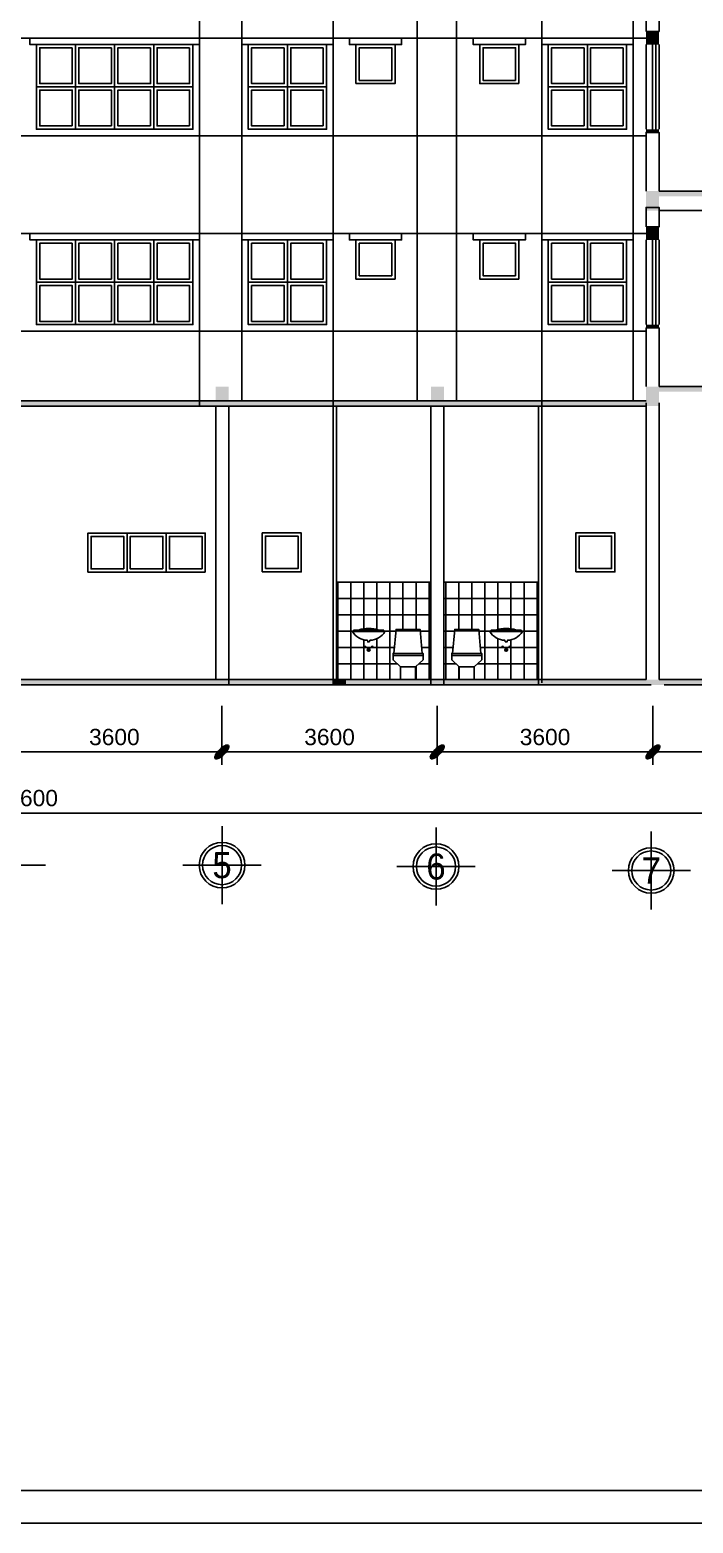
# Model space of a CAD drawing. Extents: x -107325 to -33325, y -20432 to 32068.
# Drawn here: x -86613 to -76441, y -20432 to 2491 of the extents above; entities that cross this region are included whole.
import ezdxf
from ezdxf.enums import TextEntityAlignment as Align

# ---------------------------------------------------------------- set-up
doc = ezdxf.new("R2010")
doc.units = 0
doc.header["$LTSCALE"] = 800
doc.header["$MEASUREMENT"] = 0
doc.header["$PDMODE"] = 2
doc.layers.get('0').update_dxf_attribs({"linetype": 'CONTINUOUS'})
doc.layers.get('DEFPOINTS').update_dxf_attribs({"linetype": 'CONTINUOUS'})
for name, color, linetype in [('BAO', 3, 'CONTINUOUS'), ('CUA', 4, 'CONTINUOUS'), ('DIM', 6, 'CONTINUOUS'), ('HATCH', 6, 'CONTINUOUS'), ('mc1', 5, 'CONTINUOUS'), ('MDUNG', 3, 'CONTINUOUS'), ('TBI', 3, 'CONTINUOUS'), ('TEXT', 7, 'CONTINUOUS')]:
    doc.layers.add(name, color=color, linetype=linetype)
doc.styles.add('T2', font='VTIMESN.TTF')
doc.styles.add('VNI-HELVE', font='VHELVEN.TTF')
doc.dimstyles.new('DIM100S', dxfattribs={"dimtxt": 250, "dimasz": 150, "dimexe": 200, "dimexo": 0, "dimgap": 100, "dimtad": 1, "dimdec": 0, "dimlfac": 100, "dimrnd": 50, "dimzin": 0, "dimdsep": 46, "dimtxsty": 'VNI-HELVE', "dimblk1": 'ARCHTICK', "dimblk2": 'ARCHTICK', "dimsah": 1, "dimcen": 0, "dimclrd": 6, "dimclre": 6, "dimclrt": 6, "dimadec": 0, "dimazin": 0, "dimtfac": 1, "dimtdec": 0, "dimtofl": 0, "dimtmove": 0, "dimatfit": 3, "dimldrblk": 'ARCHTICK', "dimfxl": 0, "dimtolj": 1, "dimtzin": 0, "dimarcsym": 0})

# ---------------------------------------------------------------- blocks, each defined once
blk = doc.blocks.new('WC2d21')
at = {"color": 151}
for p, q in [((-250, 738), (250, 738)), ((-69, 502), (-39, 502)), ((-54, 517), (-54, 488)), ((0, 483), (0, 432)), ((69, 502), (39, 502)), ((54, 517), (54, 488)), ((-25, 457), (25, 457))]:
    blk.add_line(p, q, dxfattribs=at)
blk.add_line((-154, 762), (154, 762))
blk.add_lwpolyline([(14, 580), (19, 605, 0.263805), (250, 738), (229, 762), (154, 762, 0.159336), (-154, 762), (-229, 762), (-250, 738, 0.263805), (-19, 605), (-14, 580), (0, 580)], format="xyb", close=True)
for centre, radius in [((-54, 502), 10.5), ((0, 457), 21), ((54, 502), 10.5)]:
    blk.add_circle(centre, radius, dxfattribs=at)
blk = doc.blocks.new('_ArchTick')
h = blk.add_hatch(color=256)
edge = h.paths.add_edge_path()
edge.add_ellipse((0, 0), major_axis=(0.5, 0.5), ratio=0.348148, start_angle=0, end_angle=360)
blk.add_ellipse((0, 0), major_axis=(0.5, 0.5), ratio=0.348148)
blk = doc.blocks.new('*D9')
at = {"layer": 'DEFPOINTS', "color": 0, "linetype": 'Continuous'}
for p in [(-86965, -7885), (-83669, -7885), (-83669, -8594)]:
    blk.add_point(p, dxfattribs=at)
at = {"layer": 'DIM', "color": 6, "linetype": 'Continuous', "lineweight": -2}
for p, q in [((-86965, -7885), (-86965, -8794)), ((-83669, -7885), (-83669, -8794)), ((-86965, -8594), (-83669, -8594))]:
    blk.add_line(p, q, dxfattribs=at)
at = {"layer": 'DIM', "color": 6, "linetype": 'Continuous', "lineweight": -2, "xscale": 200, "yscale": 200, "zscale": 200, "rotation": 180}
blk.add_blockref('_ArchTick', (-86965, -8594), dxfattribs=at)
at = {"layer": 'DIM', "color": 6, "linetype": 'Continuous', "lineweight": -2, "xscale": 200, "yscale": 200, "zscale": 200}
blk.add_blockref('_ArchTick', (-83669, -8594), dxfattribs=at)
at = {"layer": 'DIM', "color": 6, "linetype": 'Continuous', "insert": (-85317, -8366), "char_height": 250, "attachment_point": 5, "style": 'VNI-HELVE'}
blk.add_mtext('\\A1;3600', dxfattribs=at)
blk = doc.blocks.new('*D10')
at = {"layer": 'DEFPOINTS', "color": 0, "linetype": 'Continuous'}
for p in [(-83669, -7885), (-80366, -7885), (-80366, -8594)]:
    blk.add_point(p, dxfattribs=at)
at = {"layer": 'DIM', "color": 6, "linetype": 'Continuous', "lineweight": -2}
for p, q in [((-83669, -7885), (-83669, -8794)), ((-80366, -7885), (-80366, -8794)), ((-83669, -8594), (-80366, -8594))]:
    blk.add_line(p, q, dxfattribs=at)
at = {"layer": 'DIM', "color": 6, "linetype": 'Continuous', "lineweight": -2, "xscale": 200, "yscale": 200, "zscale": 200, "rotation": 180}
blk.add_blockref('_ArchTick', (-83669, -8594), dxfattribs=at)
at = {"layer": 'DIM', "color": 6, "linetype": 'Continuous', "lineweight": -2, "xscale": 200, "yscale": 200, "zscale": 200}
blk.add_blockref('_ArchTick', (-80366, -8594), dxfattribs=at)
at = {"layer": 'DIM', "color": 6, "linetype": 'Continuous', "insert": (-82017, -8366), "char_height": 250, "attachment_point": 5, "style": 'VNI-HELVE'}
blk.add_mtext('\\A1;3600', dxfattribs=at)
blk = doc.blocks.new('*D11')
at = {"layer": 'DEFPOINTS', "color": 0, "linetype": 'Continuous'}
for p in [(-80366, -7885), (-77058, -7885), (-77058, -8594)]:
    blk.add_point(p, dxfattribs=at)
at = {"layer": 'DIM', "color": 6, "linetype": 'Continuous', "lineweight": -2}
for p, q in [((-80366, -7885), (-80366, -8794)), ((-77058, -7885), (-77058, -8794)), ((-80366, -8594), (-77058, -8594))]:
    blk.add_line(p, q, dxfattribs=at)
at = {"layer": 'DIM', "color": 6, "linetype": 'Continuous', "lineweight": -2, "xscale": 200, "yscale": 200, "zscale": 200, "rotation": 180}
blk.add_blockref('_ArchTick', (-80366, -8594), dxfattribs=at)
at = {"layer": 'DIM', "color": 6, "linetype": 'Continuous', "lineweight": -2, "xscale": 200, "yscale": 200, "zscale": 200}
blk.add_blockref('_ArchTick', (-77058, -8594), dxfattribs=at)
at = {"layer": 'DIM', "color": 6, "linetype": 'Continuous', "insert": (-78712, -8366), "char_height": 250, "attachment_point": 5, "style": 'VNI-HELVE'}
blk.add_mtext('\\A1;3600', dxfattribs=at)
blk = doc.blocks.new('*D12')
at = {"layer": 'DEFPOINTS', "color": 0, "linetype": 'Continuous'}
for p in [(-77058, -7885), (-73761, -7885), (-73761, -8594)]:
    blk.add_point(p, dxfattribs=at)
at = {"layer": 'DIM', "color": 6, "linetype": 'Continuous', "lineweight": -2}
for p, q in [((-77058, -7885), (-77058, -8794)), ((-73761, -7885), (-73761, -8794)), ((-77058, -8594), (-73761, -8594))]:
    blk.add_line(p, q, dxfattribs=at)
at = {"layer": 'DIM', "color": 6, "linetype": 'Continuous', "lineweight": -2, "xscale": 200, "yscale": 200, "zscale": 200, "rotation": 180}
blk.add_blockref('_ArchTick', (-77058, -8594), dxfattribs=at)
at = {"layer": 'DIM', "color": 6, "linetype": 'Continuous', "lineweight": -2, "xscale": 200, "yscale": 200, "zscale": 200}
blk.add_blockref('_ArchTick', (-73761, -8594), dxfattribs=at)
at = {"layer": 'DIM', "color": 6, "linetype": 'Continuous', "insert": (-75410, -8366), "char_height": 250, "attachment_point": 5, "style": 'VNI-HELVE'}
blk.add_mtext('\\A1;3600', dxfattribs=at)
blk = doc.blocks.new('*D22')
at = {"layer": 'DEFPOINTS', "color": 0, "linetype": 'Continuous'}
for p in [(-99575, -7885), (-73761, -7885), (-99575, -9531)]:
    blk.add_point(p, dxfattribs=at)
at = {"layer": 'DIM', "color": 6, "linetype": 'Continuous', "lineweight": -2}
for p, q in [((-99575, -7885), (-99575, -9731)), ((-73761, -7885), (-73761, -9731)), ((-73761, -9531), (-99575, -9531))]:
    blk.add_line(p, q, dxfattribs=at)
at = {"layer": 'DIM', "color": 6, "linetype": 'Continuous', "lineweight": -2, "xscale": 200, "yscale": 200, "zscale": 200, "rotation": 180}
blk.add_blockref('_ArchTick', (-99575, -9531), dxfattribs=at)
at = {"layer": 'DIM', "color": 6, "linetype": 'Continuous', "lineweight": -2, "xscale": 200, "yscale": 200, "zscale": 200}
blk.add_blockref('_ArchTick', (-73761, -9531), dxfattribs=at)
at = {"layer": 'DIM', "color": 6, "linetype": 'Continuous', "insert": (-86668, -9303), "char_height": 250, "attachment_point": 5, "style": 'VNI-HELVE'}
blk.add_mtext('\\A1;27600', dxfattribs=at)

msp = doc.modelspace()

# ---------------------------------------------------------------- hatches: boundary and pattern name
at = {"layer": 'HATCH'}
h = msp.add_hatch(dxfattribs=at)
h.set_pattern_fill('_USER', color=6, scale=200, angle=90, style=0, pattern_type=0)
h.set_pattern_definition([(90, (105109.05, 26760.27), (-200, 1e-14), [])])
h.paths.add_polyline_path([(-80462.808, -5983.693), (-81912.679, -5983.693), (-81912.679, -7483.693), (-80927.808, -7483.693), (-80927.808, -7287.861), (-81041.808, -7179.993), (-81041.808, -7112.029), (-81041.808, -7080.693), (-81030.04, -7080.693), (-80997.808, -6712.693), (-80812.808, -6712.693), (-80627.808, -6712.693), (-80595.575, -7080.693), (-80583.808, -7080.693), (-80583.808, -7112.029), (-80583.808, -7179.993), (-80697.808, -7287.861), (-80697.808, -7483.693), (-80462.808, -7483.693)])
h.paths.add_polyline_path([(-81187.757, -6721.202), (-81166.815, -6745.711, -0.263804579), (-81397.581, -6879.183), (-81402.484, -6903.693), (-81416.954, -6903.693), (-81431.424, -6903.693), (-81436.328, -6879.183, -0.263804579), (-81667.094, -6745.711), (-81646.152, -6721.202), (-81570.776, -6721.202, -0.159336024), (-81263.132, -6721.202)], flags=16)
h.paths.add_polyline_path([(-81352.145, -6981.202, -1), (-81373.145, -6981.202, -1)], flags=16)
h.paths.add_polyline_path([(-81460.763, -6981.202, -1), (-81481.763, -6981.202, -1)], flags=16)
h.paths.add_polyline_path([(-81395.954, -7026.202, -1), (-81437.954, -7026.202, -1)], flags=16)
h = msp.add_hatch(dxfattribs=at)
h.set_pattern_fill('_USER', color=6, scale=250, style=0, pattern_type=0)
h.set_pattern_definition([(0, (105109.05, 26760.27), (0, 250), [])])
h.paths.add_polyline_path([(-80462.808, -5983.693), (-81912.679, -5983.693), (-81912.679, -7483.693), (-80927.808, -7483.693), (-80927.808, -7287.861), (-81041.808, -7179.993), (-81041.808, -7112.029), (-81041.808, -7080.693), (-81030.04, -7080.693), (-80997.808, -6712.693), (-80812.808, -6712.693), (-80627.808, -6712.693), (-80595.575, -7080.693), (-80583.808, -7080.693), (-80583.808, -7112.029), (-80583.808, -7179.993), (-80697.808, -7287.861), (-80697.808, -7483.693), (-80462.808, -7483.693)])
h.paths.add_polyline_path([(-81187.757, -6721.202), (-81166.815, -6745.711, -0.263804579), (-81397.581, -6879.183), (-81402.484, -6903.693), (-81416.954, -6903.693), (-81431.424, -6903.693), (-81436.328, -6879.183, -0.263804579), (-81667.094, -6745.711), (-81646.152, -6721.202), (-81570.776, -6721.202, -0.159336024), (-81263.132, -6721.202)], flags=16)
h.paths.add_polyline_path([(-81352.145, -6981.202, -1), (-81373.145, -6981.202, -1)], flags=16)
h.paths.add_polyline_path([(-81460.763, -6981.202, -1), (-81481.763, -6981.202, -1)], flags=16)
h.paths.add_polyline_path([(-81395.954, -7026.202, -1), (-81437.954, -7026.202, -1)], flags=16)
h = msp.add_hatch(dxfattribs=at)
h.set_pattern_fill('_USER', color=6, scale=250, style=0, pattern_type=0)
h.set_pattern_definition([(180, (-265834.67, 26760.27), (0, 250), [])])
h.paths.add_polyline_path([(-80262.808, -5983.693), (-78812.936, -5983.693), (-78812.936, -7483.693), (-79797.808, -7483.693), (-79797.808, -7287.861), (-79683.808, -7179.993), (-79683.808, -7112.029), (-79683.808, -7080.693), (-79695.575, -7080.693), (-79727.808, -6712.693), (-79912.808, -6712.693), (-80097.808, -6712.693), (-80130.04, -7080.693), (-80141.808, -7080.693), (-80141.808, -7112.029), (-80141.808, -7179.993), (-80027.808, -7287.861), (-80027.808, -7483.693), (-80262.808, -7483.693)])
h.paths.add_polyline_path([(-79537.858, -6721.202), (-79558.801, -6745.711, 0.263804579), (-79328.035, -6879.183), (-79323.131, -6903.693), (-79308.661, -6903.693), (-79294.191, -6903.693), (-79289.288, -6879.183, 0.263804579), (-79058.521, -6745.711), (-79079.464, -6721.202), (-79154.839, -6721.202, 0.159336024), (-79462.483, -6721.202)], flags=16)
h.paths.add_polyline_path([(-79373.47, -6981.202, 1), (-79352.47, -6981.202, 1)], flags=16)
h.paths.add_polyline_path([(-79264.852, -6981.202, 1), (-79243.852, -6981.202, 1)], flags=16)
h.paths.add_polyline_path([(-79329.661, -7026.202, 1), (-79287.661, -7026.202, 1)], flags=16)
h = msp.add_hatch(dxfattribs=at)
h.set_pattern_fill('_USER', color=6, scale=200, angle=90, style=0, pattern_type=0)
h.set_pattern_definition([(90, (-265834.67, 26760.27), (200, 1e-14), [])])
h.paths.add_polyline_path([(-80262.808, -5983.693), (-78812.936, -5983.693), (-78812.936, -7483.693), (-79797.808, -7483.693), (-79797.808, -7287.861), (-79683.808, -7179.993), (-79683.808, -7112.029), (-79683.808, -7080.693), (-79695.575, -7080.693), (-79727.808, -6712.693), (-79912.808, -6712.693), (-80097.808, -6712.693), (-80130.04, -7080.693), (-80141.808, -7080.693), (-80141.808, -7112.029), (-80141.808, -7179.993), (-80027.808, -7287.861), (-80027.808, -7483.693), (-80262.808, -7483.693)])
h.paths.add_polyline_path([(-79537.858, -6721.202), (-79558.801, -6745.711, 0.263804579), (-79328.035, -6879.183), (-79323.131, -6903.693), (-79308.661, -6903.693), (-79294.191, -6903.693), (-79289.288, -6879.183, 0.263804579), (-79058.521, -6745.711), (-79079.464, -6721.202), (-79154.839, -6721.202, 0.159336024), (-79462.483, -6721.202)], flags=16)
h.paths.add_polyline_path([(-79373.47, -6981.202, 1), (-79352.47, -6981.202, 1)], flags=16)
h.paths.add_polyline_path([(-79264.852, -6981.202, 1), (-79243.852, -6981.202, 1)], flags=16)
h.paths.add_polyline_path([(-79329.661, -7026.202, 1), (-79287.661, -7026.202, 1)], flags=16)

# ---------------------------------------------------------------- linework, layer by layer
at = {"layer": 'BAO', "color": 3, "linetype": 'Continuous'}
for p, q in [((-83666.172, -10931.377), (-83666.172, -9731.377)), ((-80384.424, -10952.663), (-80384.424, -9752.663)), ((-77083.298, -11013.527), (-77083.298, -9813.527)), ((-86373.951, -10331.377), (-87573.951, -10331.377)), ((-83066.172, -10331.377), (-84266.172, -10331.377)), ((-79784.424, -10352.663), (-80984.424, -10352.663)), ((-76483.298, -10413.527), (-77683.298, -10413.527))]:
    msp.add_line(p, q, dxfattribs=at)
msp.add_lwpolyline([(-74062.808, -283.693), (-76962.808, -283.693)], dxfattribs=at)
for centre, radius in [((-83666.172, -10331.377), 350), ((-83666.172, -10331.377), 300), ((-80384.424, -10352.663), 350), ((-80384.424, -10352.663), 300), ((-77083.298, -10413.527), 350), ((-77083.298, -10413.527), 300)]:
    msp.add_circle(centre, radius, dxfattribs=at)
at = {"layer": 'CUA', "color": 4, "linetype": 'ByBlock'}
for p, q in [((-77062.808, 966.307), (-77062.808, 2266.307)), ((-77012.808, 966.307), (-77012.808, 2266.307)), ((-76962.808, 966.307), (-76962.808, 2266.307)), ((-77062.808, -2033.693), (-77062.808, -733.693)), ((-77012.808, -2033.693), (-77012.808, -733.693)), ((-76962.808, -2033.693), (-76962.808, -733.693))]:
    msp.add_line(p, q, dxfattribs=at)
at = {"layer": 'CUA', "color": 4}
for points in [[(-86612.808, 2366.307), (-84012.808, 2366.307), (-84012.808, 2266.307), (-86612.808, 2266.307)], [(-83362.808, 2366.307), (-81962.808, 2366.307), (-81962.808, 2266.307), (-83362.808, 2266.307)], [(-81712.808, 2366.307), (-80912.808, 2366.307), (-80912.808, 2266.307), (-81712.808, 2266.307)], [(-79812.808, 2366.307), (-79012.808, 2366.307), (-79012.808, 2266.307), (-79812.808, 2266.307)], [(-78762.808, 2366.307), (-77362.808, 2366.307), (-77362.808, 2266.307), (-78762.808, 2266.307)], [(-86512.808, 966.307), (-84112.808, 966.307), (-84112.808, 2266.307), (-86512.808, 2266.307)], [(-85912.808, 2266.307), (-86512.808, 2266.307), (-86512.808, 1616.307), (-85912.808, 1616.307)], [(-85962.808, 2216.307), (-86462.808, 2216.307), (-86462.808, 1666.307), (-85962.808, 1666.307)], [(-85312.808, 2266.307), (-85912.808, 2266.307), (-85912.808, 1616.307), (-85312.808, 1616.307)], [(-85362.808, 2216.307), (-85862.808, 2216.307), (-85862.808, 1666.307), (-85362.808, 1666.307)], [(-84712.808, 2266.307), (-85312.808, 2266.307), (-85312.808, 1616.307), (-84712.808, 1616.307)], [(-84762.808, 2216.307), (-85262.808, 2216.307), (-85262.808, 1666.307), (-84762.808, 1666.307)], [(-84112.808, 2266.307), (-84712.808, 2266.307), (-84712.808, 1616.307), (-84112.808, 1616.307)], [(-84162.808, 2216.307), (-84662.808, 2216.307), (-84662.808, 1666.307), (-84162.808, 1666.307)], [(-82662.808, 2266.307), (-83262.808, 2266.307), (-83262.808, 1616.307), (-82662.808, 1616.307)], [(-82712.808, 2216.307), (-83212.808, 2216.307), (-83212.808, 1666.307), (-82712.808, 1666.307)], [(-82062.808, 2266.307), (-82662.808, 2266.307), (-82662.808, 1616.307), (-82062.808, 1616.307)], [(-82112.808, 2216.307), (-82612.808, 2216.307), (-82612.808, 1666.307), (-82112.808, 1666.307)], [(-78062.808, 2266.307), (-78662.808, 2266.307), (-78662.808, 1616.307), (-78062.808, 1616.307)], [(-78112.808, 2216.307), (-78612.808, 2216.307), (-78612.808, 1666.307), (-78112.808, 1666.307)], [(-77462.808, 2266.307), (-78062.808, 2266.307), (-78062.808, 1616.307), (-77462.808, 1616.307)], [(-77512.808, 2216.307), (-78012.808, 2216.307), (-78012.808, 1666.307), (-77512.808, 1666.307)], [(-85912.808, 966.307), (-86512.808, 966.307), (-86512.808, 1616.307), (-85912.808, 1616.307)], [(-85312.808, 966.307), (-85912.808, 966.307), (-85912.808, 1616.307), (-85312.808, 1616.307)], [(-84712.808, 966.307), (-85312.808, 966.307), (-85312.808, 1616.307), (-84712.808, 1616.307)], [(-84112.808, 966.307), (-84712.808, 966.307), (-84712.808, 1616.307), (-84112.808, 1616.307)], [(-82662.808, 966.307), (-83262.808, 966.307), (-83262.808, 1616.307), (-82662.808, 1616.307)], [(-82062.808, 966.307), (-82662.808, 966.307), (-82662.808, 1616.307), (-82062.808, 1616.307)], [(-78062.808, 966.307), (-78662.808, 966.307), (-78662.808, 1616.307), (-78062.808, 1616.307)], [(-77462.808, 966.307), (-78062.808, 966.307), (-78062.808, 1616.307), (-77462.808, 1616.307)], [(-85962.808, 1016.307), (-86462.808, 1016.307), (-86462.808, 1566.307), (-85962.808, 1566.307)], [(-85362.808, 1016.307), (-85862.808, 1016.307), (-85862.808, 1566.307), (-85362.808, 1566.307)], [(-84762.808, 1016.307), (-85262.808, 1016.307), (-85262.808, 1566.307), (-84762.808, 1566.307)], [(-84162.808, 1016.307), (-84662.808, 1016.307), (-84662.808, 1566.307), (-84162.808, 1566.307)], [(-82712.808, 1016.307), (-83212.808, 1016.307), (-83212.808, 1566.307), (-82712.808, 1566.307)], [(-82112.808, 1016.307), (-82612.808, 1016.307), (-82612.808, 1566.307), (-82112.808, 1566.307)], [(-78112.808, 1016.307), (-78612.808, 1016.307), (-78612.808, 1566.307), (-78112.808, 1566.307)], [(-77512.808, 1016.307), (-78012.808, 1016.307), (-78012.808, 1566.307), (-77512.808, 1566.307)], [(-86612.808, -633.693), (-84012.808, -633.693), (-84012.808, -733.693), (-86612.808, -733.693)], [(-83362.808, -633.693), (-81962.808, -633.693), (-81962.808, -733.693), (-83362.808, -733.693)], [(-81712.808, -633.693), (-80912.808, -633.693), (-80912.808, -733.693), (-81712.808, -733.693)], [(-79812.808, -633.693), (-79012.808, -633.693), (-79012.808, -733.693), (-79812.808, -733.693)], [(-78762.808, -633.693), (-77362.808, -633.693), (-77362.808, -733.693), (-78762.808, -733.693)], [(-86512.808, -2033.693), (-84112.808, -2033.693), (-84112.808, -733.693), (-86512.808, -733.693)], [(-85912.808, -733.693), (-86512.808, -733.693), (-86512.808, -1383.693), (-85912.808, -1383.693)], [(-85962.808, -783.693), (-86462.808, -783.693), (-86462.808, -1333.693), (-85962.808, -1333.693)], [(-85312.808, -733.693), (-85912.808, -733.693), (-85912.808, -1383.693), (-85312.808, -1383.693)], [(-85362.808, -783.693), (-85862.808, -783.693), (-85862.808, -1333.693), (-85362.808, -1333.693)], [(-84712.808, -733.693), (-85312.808, -733.693), (-85312.808, -1383.693), (-84712.808, -1383.693)], [(-84762.808, -783.693), (-85262.808, -783.693), (-85262.808, -1333.693), (-84762.808, -1333.693)], [(-84112.808, -733.693), (-84712.808, -733.693), (-84712.808, -1383.693), (-84112.808, -1383.693)], [(-84162.808, -783.693), (-84662.808, -783.693), (-84662.808, -1333.693), (-84162.808, -1333.693)], [(-82662.808, -733.693), (-83262.808, -733.693), (-83262.808, -1383.693), (-82662.808, -1383.693)], [(-82712.808, -783.693), (-83212.808, -783.693), (-83212.808, -1333.693), (-82712.808, -1333.693)], [(-82062.808, -733.693), (-82662.808, -733.693), (-82662.808, -1383.693), (-82062.808, -1383.693)], [(-82112.808, -783.693), (-82612.808, -783.693), (-82612.808, -1333.693), (-82112.808, -1333.693)], [(-78062.808, -733.693), (-78662.808, -733.693), (-78662.808, -1383.693), (-78062.808, -1383.693)], [(-78112.808, -783.693), (-78612.808, -783.693), (-78612.808, -1333.693), (-78112.808, -1333.693)], [(-77462.808, -733.693), (-78062.808, -733.693), (-78062.808, -1383.693), (-77462.808, -1383.693)], [(-77512.808, -783.693), (-78012.808, -783.693), (-78012.808, -1333.693), (-77512.808, -1333.693)], [(-85912.808, -2033.693), (-86512.808, -2033.693), (-86512.808, -1383.693), (-85912.808, -1383.693)], [(-85962.808, -1983.693), (-86462.808, -1983.693), (-86462.808, -1433.693), (-85962.808, -1433.693)], [(-85312.808, -2033.693), (-85912.808, -2033.693), (-85912.808, -1383.693), (-85312.808, -1383.693)], [(-85362.808, -1983.693), (-85862.808, -1983.693), (-85862.808, -1433.693), (-85362.808, -1433.693)], [(-84712.808, -2033.693), (-85312.808, -2033.693), (-85312.808, -1383.693), (-84712.808, -1383.693)], [(-84762.808, -1983.693), (-85262.808, -1983.693), (-85262.808, -1433.693), (-84762.808, -1433.693)], [(-84112.808, -2033.693), (-84712.808, -2033.693), (-84712.808, -1383.693), (-84112.808, -1383.693)], [(-84162.808, -1983.693), (-84662.808, -1983.693), (-84662.808, -1433.693), (-84162.808, -1433.693)], [(-82662.808, -2033.693), (-83262.808, -2033.693), (-83262.808, -1383.693), (-82662.808, -1383.693)], [(-82712.808, -1983.693), (-83212.808, -1983.693), (-83212.808, -1433.693), (-82712.808, -1433.693)], [(-82062.808, -2033.693), (-82662.808, -2033.693), (-82662.808, -1383.693), (-82062.808, -1383.693)], [(-82112.808, -1983.693), (-82612.808, -1983.693), (-82612.808, -1433.693), (-82112.808, -1433.693)], [(-78062.808, -2033.693), (-78662.808, -2033.693), (-78662.808, -1383.693), (-78062.808, -1383.693)], [(-78112.808, -1983.693), (-78612.808, -1983.693), (-78612.808, -1433.693), (-78112.808, -1433.693)], [(-77462.808, -2033.693), (-78062.808, -2033.693), (-78062.808, -1383.693), (-77462.808, -1383.693)], [(-77512.808, -1983.693), (-78012.808, -1983.693), (-78012.808, -1433.693), (-77512.808, -1433.693)], [(-85123.194, -5833.693), (-85723.194, -5833.693), (-85723.194, -5233.693), (-85123.194, -5233.693)], [(-84523.194, -5833.693), (-85123.194, -5833.693), (-85123.194, -5233.693), (-84523.194, -5233.693)], [(-83923.194, -5833.693), (-84523.194, -5833.693), (-84523.194, -5233.693), (-83923.194, -5233.693)], [(-85173.194, -5783.693), (-85673.194, -5783.693), (-85673.194, -5283.693), (-85173.194, -5283.693)], [(-84573.194, -5783.693), (-85073.194, -5783.693), (-85073.194, -5283.693), (-84573.194, -5283.693)], [(-83973.194, -5783.693), (-84473.194, -5783.693), (-84473.194, -5283.693), (-83973.194, -5283.693)]]:
    msp.add_lwpolyline(points, close=True, dxfattribs=at)
at = {"layer": 'CUA', "color": 4, "linetype": 'ByBlock'}
for points in [[(-83262.808, 966.307), (-82062.808, 966.307), (-82062.808, 2266.307), (-83262.808, 2266.307)], [(-81612.808, 1666.307), (-81012.808, 1666.307), (-81012.808, 2266.307), (-81612.808, 2266.307)], [(-81562.808, 1716.307), (-81062.808, 1716.307), (-81062.808, 2216.307), (-81562.808, 2216.307)], [(-79112.808, 1666.307), (-79712.808, 1666.307), (-79712.808, 2266.307), (-79112.808, 2266.307)], [(-79162.808, 1716.307), (-79662.808, 1716.307), (-79662.808, 2216.307), (-79162.808, 2216.307)], [(-78662.808, 966.307), (-77462.808, 966.307), (-77462.808, 2266.307), (-78662.808, 2266.307)], [(-83262.808, -2033.693), (-82062.808, -2033.693), (-82062.808, -733.693), (-83262.808, -733.693)], [(-81612.808, -1333.693), (-81012.808, -1333.693), (-81012.808, -733.693), (-81612.808, -733.693)], [(-81562.808, -1283.693), (-81062.808, -1283.693), (-81062.808, -783.693), (-81562.808, -783.693)], [(-79112.808, -1333.693), (-79712.808, -1333.693), (-79712.808, -733.693), (-79112.808, -733.693)], [(-79162.808, -1283.693), (-79662.808, -1283.693), (-79662.808, -783.693), (-79162.808, -783.693)], [(-78662.808, -2033.693), (-77462.808, -2033.693), (-77462.808, -733.693), (-78662.808, -733.693)], [(-83049.994, -5829.997), (-82449.994, -5829.997), (-82449.994, -5229.997), (-83049.994, -5229.997)], [(-78240.402, -5829.997), (-77640.402, -5829.997), (-77640.402, -5229.997), (-78240.402, -5229.997)], [(-82999.994, -5779.997), (-82499.994, -5779.997), (-82499.994, -5279.997), (-82999.994, -5279.997)], [(-78190.402, -5779.997), (-77690.402, -5779.997), (-77690.402, -5279.997), (-78190.402, -5279.997)]]:
    msp.add_lwpolyline(points, close=True, dxfattribs=at)
at = {"layer": 'HATCH', "color": 4, "linetype": 'Continuous'}
msp.add_solid([(-81962.808, -7563.693), (-81762.808, -7563.693), (-81962.808, -7483.693), (-81762.808, -7483.693)], dxfattribs=at)
at = {"layer": 'mc1', "color": 5, "linetype": 'Continuous'}
for p, q in [((-83562.808, -3203.693), (-80462.808, -3203.693)), ((-77162.808, -3203.693), (-80262.808, -3203.693))]:
    msp.add_line(p, q, dxfattribs=at)
at = {"layer": 'mc1', "color": 5, "linetype": 'ByBlock'}
for p, q in [((-83562.808, -3283.693), (-80462.808, -3283.693)), ((-77162.808, -3283.693), (-80262.808, -3283.693))]:
    msp.add_line(p, q, dxfattribs=at)
at = {"layer": 'mc1', "color": 4, "linetype": 'Continuous'}
msp.add_line((-86982.808, -7563.693), (-83642.808, -7563.693), dxfattribs=at)
at = {"layer": 'mc1', "color": 5, "linetype": 'Continuous'}
for points in [[(-76962.808, 16.307), (-73462.808, 16.307)], [(-86862.808, -3203.693), (-77162.808, -3203.693)], [(-76962.808, -2983.693), (-73462.808, -2983.693)], [(-87062.808, -3283.693), (-80262.808, -3283.693)]]:
    msp.add_lwpolyline(points, dxfattribs=at)
at = {"layer": 'mc1', "color": 5, "linetype": 'ByBlock'}
for points in [[(-77162.808, 2466.307), (-76962.808, 2466.307), (-77162.808, 2266.307), (-76962.808, 2266.307)], [(-77162.808, 16.307), (-76962.808, 16.307), (-77162.808, -283.693), (-76962.808, -283.693)], [(-76962.808, 16.307), (-73862.808, 16.307), (-76962.808, -63.693), (-73862.808, -63.693)], [(-77162.808, -533.693), (-76962.808, -533.693), (-77162.808, -733.693), (-76962.808, -733.693)], [(-83762.808, -2985.937), (-83562.808, -2985.937), (-83762.808, -3285.937), (-83562.808, -3285.937)], [(-80462.808, -2985.937), (-80262.808, -2985.937), (-80462.808, -3285.937), (-80262.808, -3285.937)], [(-77162.808, -2983.693), (-76962.808, -2983.693), (-77162.808, -3283.693), (-76962.808, -3283.693)], [(-76962.808, -2983.693), (-73862.808, -2983.693), (-76962.808, -3063.693), (-73862.808, -3063.693)]]:
    msp.add_solid(points, dxfattribs=at)
at = {"layer": 'mc1', "color": 5, "linetype": 'Continuous'}
for points in [[(-77162.808, 916.307), (-76962.808, 916.307), (-77162.808, 966.307), (-76962.808, 966.307)], [(-77162.808, -2083.693), (-76962.808, -2083.693), (-77162.808, -2033.693), (-76962.808, -2033.693)], [(-83562.808, -3283.693), (-80462.808, -3283.693), (-83562.808, -3203.693), (-80462.808, -3203.693)], [(-80262.808, -3283.693), (-77162.808, -3283.693), (-80262.808, -3203.693), (-77162.808, -3203.693)]]:
    msp.add_solid(points, dxfattribs=at)
at = {"layer": 'mc1', "color": 5}
msp.add_solid([(-86862.808, -3283.693), (-86862.808, -3203.693), (-83762.808, -3283.693), (-83762.808, -3203.693)], dxfattribs=at)
at = {"layer": 'mc1', "color": 4, "linetype": 'Continuous'}
for points in [[(-81962.808, -7563.693), (-86862.808, -7563.693), (-81962.808, -7483.693), (-86862.808, -7483.693)], [(-74012.808, -7563.693), (-81762.808, -7563.693), (-74012.808, -7483.693), (-81762.808, -7483.693)]]:
    msp.add_solid(points, dxfattribs=at)
at = {"layer": 'MDUNG', "color": 3}
for p, q in [((-84012.808, -3283.693), (-84012.808, 23366.307)), ((-83362.808, -3203.693), (-83362.808, 23366.307)), ((-81962.808, -7563.693), (-81962.808, 23366.307)), ((-80672.847, -3203.693), (-80672.847, 23366.307)), ((-80068.818, -3203.693), (-80068.818, 23366.307)), ((-78762.808, -7533.693), (-78762.808, 23366.307)), ((-77362.808, -3203.693), (-77362.808, 23366.307)), ((-86862.808, 2366.307), (-77162.808, 2366.307)), ((-86862.808, 866.307), (-77162.808, 866.307)), ((-86862.808, -633.693), (-77162.808, -633.693)), ((-86862.808, -2133.693), (-77162.808, -2133.693)), ((-77162.808, -7483.693), (-77162.808, -3233.693)), ((-76962.808, -3233.693), (-76962.808, -7483.693))]:
    msp.add_line(p, q, dxfattribs=at)
at = {"layer": 'MDUNG', "color": 3, "linetype": 'ByBlock'}
for p, q in [((-77162.808, 966.307), (-77162.808, 2266.307)), ((-77162.808, -2033.693), (-77162.808, -733.693)), ((-83762.808, -7483.693), (-83762.808, -3283.693)), ((-83562.808, -3283.693), (-83562.808, -6583.693)), ((-81912.679, -7563.693), (-81912.679, -3283.693)), ((-80462.808, -7563.693), (-80462.808, -3283.693)), ((-80262.808, -3283.693), (-80262.808, -7563.693)), ((-78812.936, -3283.693), (-78812.936, -7563.693)), ((-83562.808, -7563.693), (-83562.808, -6583.693))]:
    msp.add_line(p, q, dxfattribs=at)
at = {"layer": 'MDUNG', "color": 3, "linetype": 'Continuous'}
for points in [[(-107325.472, -20432.417), (-33325.472, -20432.417), (-33325.472, 32067.583), (-107325.472, 32067.583)], [(-106825.472, -19932.417), (-33825.472, -19932.417), (-33825.472, 31567.583), (-106825.472, 31567.583)]]:
    msp.add_lwpolyline(points, close=True, dxfattribs=at)
at = {"layer": 'MDUNG', "color": 3, "linetype": 'ByBlock'}
for points in [[(-77162.808, 2466.307), (-76962.808, 2466.307), (-76962.808, 2766.307), (-77162.808, 2766.307)], [(-77162.808, -533.693), (-76962.808, -533.693), (-76962.808, -233.693), (-77162.808, -233.693)]]:
    msp.add_lwpolyline(points, close=True, dxfattribs=at)
for points in [[(-77162.808, 16.307), (-77162.808, 916.307), (-76962.808, 916.307), (-76962.808, 16.307)], [(-77162.808, -2983.693), (-77162.808, -2083.693), (-76962.808, -2083.693), (-76962.808, -2983.693)]]:
    msp.add_lwpolyline(points, dxfattribs=at)
at = {"layer": 'TBI', "color": 3}
for p, q in [((-80999.638, -6733.584), (-80625.978, -6733.584)), ((-79725.978, -6733.584), (-80099.638, -6733.584)), ((-81041.808, -7080.693), (-80583.808, -7080.693)), ((-79683.808, -7080.693), (-80141.808, -7080.693)), ((-81041.808, -7112.029), (-80583.808, -7112.029)), ((-80927.808, -7287.861), (-80697.808, -7287.861)), ((-79683.808, -7112.029), (-80141.808, -7112.029)), ((-79797.808, -7287.861), (-80027.808, -7287.861))]:
    msp.add_line(p, q, dxfattribs=at)
at = {"layer": 'TBI', "color": 4}
for p, q in [((-87062.808, -7483.693), (-83562.808, -7483.693)), ((-83642.808, -7563.693), (-77082.808, -7563.693)), ((-83562.808, -7483.693), (-77162.808, -7483.693)), ((-76962.808, -7483.693), (-73462.808, -7483.693)), ((-76882.808, -7563.693), (-73542.808, -7563.693))]:
    msp.add_line(p, q, dxfattribs=at)
at = {"layer": 'TBI', "color": 3}
for points in [[(-80812.808, -6712.693), (-80627.808, -6712.693), (-80595.575, -7080.693), (-80583.808, -7080.693), (-80583.808, -7112.029), (-80583.808, -7179.993), (-80697.808, -7287.861), (-80697.808, -7483.693), (-80812.808, -7483.693), (-80927.808, -7483.693), (-80927.808, -7287.861), (-81041.808, -7179.993), (-81041.808, -7112.029), (-81041.808, -7080.693), (-81030.04, -7080.693), (-80997.808, -6712.693)], [(-79912.808, -6712.693), (-80097.808, -6712.693), (-80130.04, -7080.693), (-80141.808, -7080.693), (-80141.808, -7112.029), (-80141.808, -7179.993), (-80027.808, -7287.861), (-80027.808, -7483.693), (-79912.808, -7483.693), (-79797.808, -7483.693), (-79797.808, -7287.861), (-79683.808, -7179.993), (-79683.808, -7112.029), (-79683.808, -7080.693), (-79695.575, -7080.693), (-79727.808, -6712.693)]]:
    msp.add_lwpolyline(points, close=True, dxfattribs=at)

# ---------------------------------------------------------------- block references
msp.add_blockref('WC2d21', (-81416.954, -7483.693), dxfattribs=at)
at = {"layer": 'TBI', "color": 3, "xscale": -1}
msp.add_blockref('WC2d21', (-79308.661, -7483.693), dxfattribs=at)

# ---------------------------------------------------------------- texts
at = {"layer": 'TEXT', "style": 'T2'}
for tag, p in [('5', (-83666.172, -10331.377)), ('6', (-80384.424, -10352.663)), ('7', (-77083.298, -10413.527))]:
    msp.add_attdef(tag, text='', height=400, dxfattribs=at).set_placement(p, align=Align.MIDDLE_CENTER)

# ---------------------------------------------------------------- dimensions: what is measured, and where the dimension line sits
at = {"layer": 'DIM', "color": 6, "linetype": 'Continuous'}
for base, p1, p2, text, picture, middle in [((-99574.792, -9531.377), (-73761.214, -7885.196), (-99574.792, -7885.196), '27600', '*D22', (-86668.003, -9302.895)), ((-83668.678, -8594.104), (-86965.429, -7885.196), (-83668.678, -7885.196), '3600', '*D9', (-85317.054, -8365.622)), ((-80366.118, -8594.104), (-83668.678, -7885.196), (-80366.118, -7885.196), '3600', '*D10', (-82017.398, -8365.622)), ((-77058.083, -8594.104), (-80366.118, -7885.196), (-77058.083, -7885.196), '3600', '*D11', (-78712.1, -8365.622)), ((-73761.214, -8594.104), (-77058.083, -7885.196), (-73761.214, -7885.196), '3600', '*D12', (-75409.649, -8365.622))]:
    dim = msp.add_linear_dim(base=base, p1=p1, p2=p2, text=text, dimstyle='DIM100S', override={"dimasz": 200}, dxfattribs=at)
    dim.commit()
    dim.dimension.update_dxf_attribs({"geometry": picture, "text_midpoint": middle})

doc.saveas('drawing.dxf')
